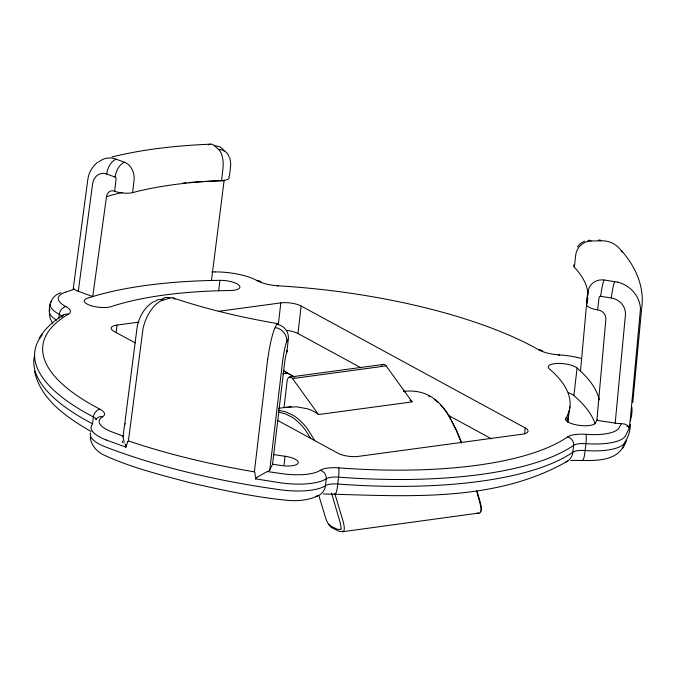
<?xml version="1.0" encoding="UTF-8"?>
<svg xmlns="http://www.w3.org/2000/svg" width="676" height="676" viewBox="0 0 676 676"><rect width="100%" height="100%" fill="white"/><g stroke="black" fill="none" stroke-linecap="round" stroke-linejoin="round"><path stroke-width="1.01" d="M294.052 376.836L287.646 373.186L294.702 377.005M567.764 421.672L568.009 418.537M568.178 416.45L568.347 414.363M599.299 399.837A286.531 91.868 6.6 0 0 580.507 371.116L587.74 291.491M627.97 425.677L625.097 424.156L621.447 423.607A13.131 4.208 6.6 0 1 615.194 423.151L625.41 315.21A15.996 15.058 26.2 0 0 611.298 298.015M255.486 478.828L280.684 482.841A44.455 14.255 6.6 0 0 326.229 478.802A14.821 4.749 6.6 0 1 338.566 477.146A281.562 90.271 6.6 0 0 573.637 445.332A14.821 4.749 6.6 0 1 585.931 443.65A44.455 14.255 6.6 0 0 625.241 436.214L629.145 428.457L630.159 420.962L640.476 308.67A29.296 27.657 22.9 0 0 617.433 282.086M632.778 402.49L641.761 307.394C644.625 286.472 635.144 265.981 621.447 250.644M49.365 311.695C48.782 303.651 52.576 294.922 60.941 292.793M567.561 421.351L568.009 417.354M58.787 318.616L59.285 314.315A7.309 5.332 -62.2 0 1 65.851 306.6A22.063 7.073 6.6 0 1 68.301 314.222A274.186 87.905 6.6 0 0 99.913 409.2A22.063 7.073 6.6 0 1 102.482 416.83A7.309 6.388 59 0 0 95.857 419.627M114.658 191.257L116.086 178.878A1.453 1.107 73.2 0 0 115.106 177.095L106.707 174.045A15.996 12.176 73.2 0 0 92.528 184.345L78.281 291.288L92.747 296.544L97.682 295.108A286.531 91.868 6.6 0 1 211.453 280.481L219.911 280.329A15.083 4.833 6.6 0 1 239.059 285.272A15.083 4.833 6.6 0 1 229.95 290.536A256.365 82.193 6.6 0 0 111.236 306.6A15.083 4.833 6.6 0 1 90.254 305.408A15.083 4.833 6.6 0 1 87.238 298.285L92.747 296.544L106.504 196.682A8.771 6.676 73.2 0 1 114.244 191.114L114.658 191.257A13.157 4.217 6.6 0 0 132.64 192.609A261.671 83.892 6.6 0 1 221.551 180.576A13.157 4.217 6.6 0 0 228.818 176.335M92.62 423.379L93.364 416.931A7.309 5.307 -62.4 0 1 99.896 409.2M116.221 331.95L117.016 325.071L138.791 322.122M132.64 192.609L134.068 180.23A14.534 10.706 75 0 0 124.697 162.282L114.168 158.514A29.296 22.004 74 0 0 99.102 161.708M221.551 180.576L222.987 168.197A14.534 6.033 87.7 0 0 218.694 149.565M229.502 175.752L230.795 164.268L229.772 157.753M218.72 290.646L219.911 280.329M278.436 323.534L280.827 302.899A14.619 4.69 6.6 0 1 301.141 306.008L525.227 427.942L524.517 434.051M256.736 477.4L267.333 471.544A13.131 4.208 6.6 0 0 269.783 469.896L272.563 464.235L284.604 362.792A8.771 0.938 -81.3 0 1 286.844 352.086L288.399 338.642L286.683 341.895A15.996 1.715 -81.3 0 0 282.576 361.601M360.925 367.778L297.964 333.522L301.141 306.008M284.064 464.86L285.061 456.266A256.365 82.193 6.6 0 1 273.873 454.593M587.959 294.973A261.671 83.892 6.6 0 0 574.33 267.214L575.766 254.835A14.534 12.844 -43.5 0 1 591.103 241.028M565.694 419.982L565.897 418.258A256.365 82.193 6.6 0 0 549.52 369.02A15.083 4.833 6.6 0 1 557.396 363.451A15.083 4.833 6.6 0 1 577.084 368.048L580.507 371.107M595.159 423.894A286.506 91.86 6.6 0 0 577.321 398.62L573.899 395.553L577.084 368.048M565.897 418.258A15.083 4.833 6.6 0 0 577.921 425.17A15.083 4.833 6.6 0 0 595.379 423.083L596.883 420.345L605.857 319.317A8.771 8.256 26.2 0 0 598.167 309.954L597.643 309.878A13.157 4.217 6.6 0 1 586.591 304.099L588.027 291.719M597.643 309.878L599.08 297.499A1.453 1.369 26.2 0 1 600.677 296.341A13.157 1.411 -81.3 0 1 604.074 279.965L617.425 282.112M255.427 477.256L255.055 473.344A3.093 2.89 32.8 0 0 254.387 471.78L267.688 359.117M269.783 469.896L282.568 361.609M211.461 280.481L224.086 180.771A8.771 3.312 88.7 0 1 224.17 180.179M124.198 442.214L123.04 436.966L136.949 328.553C138.411 317.754 144.191 307.326 153.663 301.606M567.62 422.213L569.944 406.699M123.057 436.848L123.294 436.138A13.165 4.217 6.6 0 1 123.683 435.682M480.889 511.081L480.898 511.039A3.541 2.096 82.6 0 0 480.949 510.633L480.966 510.363A5.991 3.541 82.6 0 0 480.982 509.594L480.949 508.918A13.562 8.002 82.7 0 0 480.746 507.135L480.729 507.017A24.15 14.238 82.7 0 0 480.425 505.293A41.963 24.716 82.7 0 0 479.859 502.75L476.529 490.776M127.485 442.163L127.553 441.986A3.093 2.425 71.1 0 1 128.381 440.837M127.468 442.214L126.032 447.182L106.174 439.992M625.537 441.31C618.523 464.742 589.548 459.866 570.764 460.508M624.007 445.256L622.858 447.994L626.601 440.651M597.229 419.619L596.883 420.345L615.194 423.151M621.447 423.607L618.903 428.145A37.003 11.864 6.6 0 1 586.058 434.338A7.309 0.887 -85.8 0 1 585.931 443.65L585.137 450.529A14.619 1.783 -85.8 0 1 582.475 460.102M274.701 328.494L276.797 324.26A14.534 2.146 -80.5 0 1 278.073 324.193M39.098 338.346C44.895 328.544 53.717 320.846 63.434 315.05M577.422 246.875L580.532 243.453L584.52 241.163M98.02 161.978C92.511 166.262 88.691 172.608 87.812 179.562L73.202 288.99M340.645 529.494L337.104 529.207L330.657 525.945A25.646 15.117 82.3 0 1 330.074 525.573L329.364 525.041A8.154 4.808 82.3 0 1 327.911 523.241L326.939 521.365A33.208 19.579 82.3 0 1 325.731 518.272L318.903 495.778M567.781 461.007C494.443 503.383 404.78 495.838 323.432 493.979M317.458 496.015C309.093 500.003 299.73 500.95 290.57 500.612C256.28 497.595 222.472 490.151 188.959 482.487C159.882 474.603 130.113 467.42 102.794 454.5C96.364 451.002 91.023 444.909 90.238 437.423M162.198 298.995A13.157 10.022 73.2 0 1 169.845 297.989L161.437 300.676A29.296 16.021 -70.5 0 0 143.05 328.502L128.415 440.896A318.607 102.152 6.6 0 0 254.337 471.823M267.333 471.544L282.255 473.707A37.003 11.864 6.6 0 0 320.263 470.31M65.319 292.193L74.461 289.277A13.165 4.217 6.6 0 0 78.281 291.288M331.823 527.652A36.698 21.488 82.4 0 0 332.761 528.226L339.47 531.446L343.222 531.404A3.541 2.079 82 0 0 344.27 529.131L344.287 528.86A5.991 3.524 81.9 0 0 344.287 528.091L344.261 527.415A13.562 7.994 81.9 0 0 344.033 525.632L344.016 525.514A24.15 14.247 81.9 0 0 343.695 523.799A41.963 24.767 81.9 0 0 343.112 521.264L334.857 493.81M112.064 156.933C144.241 149.024 177.357 145.594 210.413 144.174M342.394 531.758L479.867 512.915A3.574 2.121 82.4 0 0 480.906 511.183M479.039 513.27L476.825 513.168M218.618 311.315L280.827 302.899M282.745 373.845L287.621 373.186L283.675 370.778M289.227 377.157L382.827 364.491M292.564 378.568L386.165 365.893L412.132 401.882L318.523 414.549L292.564 378.568A5.847 3.448 82.3 0 0 287.106 380.918L284.021 407.594L296.595 406.791L307.698 408.853A76.134 44.895 82.3 0 1 318.531 414.515M278.402 408.329L291.305 406.606M403.834 391.37C412.951 390.314 422.568 391.641 430.527 396.415A67.684 39.715 82.6 0 1 445.991 411.354L448.171 414.65M622.081 252.114A29.296 25.654 -45.6 0 0 603.702 240.808L591.103 240.977A13.157 4.969 88.7 0 0 587.782 240.943M211.622 271.946L215.162 271.913M73.38 288.644L74.461 289.277M600.677 296.341L611.307 297.964A13.157 1.411 -81.3 0 1 614.704 281.596M272.563 464.235L281.503 465.561A15.083 4.833 6.6 0 0 298.167 463.035A15.083 4.833 6.6 0 0 285.061 456.266M278.808 410.256L285.914 411.988L292.666 415.072A67.684 40.104 82 0 1 308.315 430.08L314.762 440.701M277.743 323.643C242.27 317.593 207.109 309.38 172.98 297.913M278.833 412.073L285.576 413.991L291.195 416.729A66.02 38.929 82.3 0 1 306.338 431.457L310.504 438.209M123.294 436.138L111.751 431.829A37.003 11.864 6.6 0 1 102.549 416.847M428.804 396.22L429.742 396.694M403.521 390.956L405.372 391.962M448.898 415.647L491.486 438.825M135.234 342.926L113.94 331.341A14.619 4.69 6.6 0 1 117.016 325.071M277.836 420.523L338.017 453.275A14.619 4.69 6.6 0 0 358.339 456.385L522.142 434.212A14.619 4.69 6.6 0 0 525.227 427.942M91.091 431.516C67.22 417.641 40.628 399.913 34.484 371.09M287.815 373.448L283.523 370.769M331.493 527.432L330.817 526.917A11.027 6.473 82.6 0 1 328.713 524.23M229.122 157.077A13.157 11.433 -47 0 0 218.703 149.523L213.709 145.044A29.296 11.568 88.1 0 0 208.25 144.884M628.646 426.412L628.967 426.936M446.726 412.487L447.453 413.56M447.419 413.636L449.565 416.889M448.129 414.768L450.909 419.204M449.523 417.092L456.165 429.649M52.643 323.17L50.438 319.165L49.289 313.901M451.576 420.785L456.156 430.257A178.684 105.093 82.6 0 1 461.362 443.093M125.187 444.445L124.916 443.87M331.519 493.074L340.028 522.092A38.87 22.916 82.3 0 1 340.56 524.483A21.7 12.793 82.3 0 1 340.839 526.038L340.856 526.139A11.154 6.583 82.3 0 1 341.025 527.61L341.042 528.066A3.963 2.341 82.3 0 1 341.034 528.573M477.129 491.283L480.433 503.096A38.87 22.916 82.3 0 1 480.923 505.276M481.388 510.067A1.428 0.845 82.3 0 1 481.253 510.346M481.439 509.577A3.963 2.341 82.3 0 0 481.447 509.062L481.43 508.605A11.154 6.583 82.3 0 0 481.253 507.144L481.244 507.034A21.7 12.793 82.3 0 0 480.957 505.479M456.807 430.992A176.867 104.29 82.3 0 1 461.395 442.324M434.364 399.516A66.02 38.929 82.3 0 1 437.955 402.389M440.524 404.848A66.02 38.929 82.3 0 1 446.743 412.461M340.983 529.071A1.428 0.845 82.3 0 1 340.848 529.35M286.945 330.463A14.619 4.69 6.6 0 1 297.964 333.522M568.423 392.857A15.083 4.833 6.6 0 1 573.899 395.553M125.263 424.114A15.083 4.833 6.6 0 1 125.381 423.632M42.411 334.654A281.562 90.271 6.6 0 0 93.364 416.931A14.821 4.749 6.6 0 1 96.364 419.627M315.472 496.446A14.619 12.979 55.8 0 0 325.435 485.681L326.229 478.802A7.309 6.49 55.8 0 0 320.314 470.327A22.063 7.073 6.6 0 1 338.744 467.86A274.186 87.905 6.6 0 0 567.688 436.865A7.309 6.506 55.3 0 1 573.637 445.332L572.842 452.21A14.619 13.005 55.3 0 1 565.423 462.291M338.735 467.851A7.309 0.853 -85.7 0 1 338.566 477.146L337.772 484.024A14.619 1.698 -85.7 0 1 335.051 493.328M92.57 423.801A281.562 90.271 6.6 0 1 34.594 355.246M62.099 316.672A14.821 4.749 6.6 0 0 59.285 314.315A44.455 14.255 6.6 0 1 51.384 301.411M629.145 426.987A2.873 1.149 -71.4 0 1 629.474 428.111M631.857 407.138A318.607 102.152 6.6 0 1 630.159 420.962M630.395 424.3A318.607 102.152 6.6 0 1 624.447 443.093A44.455 14.255 6.6 0 1 585.137 450.529A14.821 4.749 6.6 0 0 572.842 452.21A281.562 90.271 6.6 0 1 337.772 484.024A14.821 4.749 6.6 0 0 325.435 485.681A44.455 14.255 6.6 0 1 279.889 489.72A318.607 102.152 6.6 0 1 105.38 446.87A44.455 14.255 6.6 0 1 90.567 432.826M56.556 320.111A44.455 14.255 6.6 0 1 49.889 309.38M257.277 280.701A22.063 7.073 6.6 0 0 278.208 285.813A274.186 87.905 6.6 0 1 538.747 349.813A22.063 7.073 6.6 0 0 559.66 354.959A37.003 11.864 6.6 0 1 581.233 358.415M558.756 355.255A7.309 1.158 -86.5 0 1 559.66 354.968M538.764 349.805A7.309 5.526 -60.4 0 1 542.735 351.309M277.278 286.109A7.309 1.191 -86.6 0 1 278.216 285.821M215.179 271.929A37.003 11.864 6.6 0 1 257.218 280.701M257.26 280.701A7.309 5.501 -60.6 0 1 261.223 282.188M567.722 436.873A22.063 7.073 6.6 0 1 586.058 434.364M65.893 306.6A37.003 11.864 6.6 0 1 65.361 292.209M61.693 317.01A7.309 6.38 59.5 0 1 68.318 314.23M587.85 298.057A261.671 83.892 6.6 0 1 586.591 304.099M574.33 267.214A13.157 4.217 6.6 0 1 574.254 264.57M598.277 240.335A13.157 4.969 88.7 0 1 601.116 240.749M588.069 291.719A14.534 13.731 18.9 0 1 604.065 280.008M628.756 427.401A5.653 1.665 -76.9 0 1 628.815 427.697M626.889 426.083A16.469 6.836 -6.7 0 1 627.801 426.666M106.504 196.682A283.819 90.998 6.6 0 1 122.686 192.347M183.035 183.019A283.819 90.998 6.6 0 1 186.077 182.757M189.136 182.512A283.819 90.998 6.6 0 1 224.086 180.771M214.782 145.864A13.157 11.433 -47 0 1 224.331 151.238M106.707 174.045A13.157 7.411 -70.1 0 1 116.306 159.198M115.106 177.095A13.157 7.411 -70.1 0 1 124.705 162.24M286.666 350.21A13.157 4.217 6.6 0 1 286.928 351.926M154.669 301.716A13.157 10.022 73.2 0 1 163.127 300.017M267.738 359.066A29.296 3.65 -81 0 1 274.693 328.561M275.191 327.539A13.157 12.379 26.2 0 1 286.683 341.895M169.837 298.031A14.534 7.698 -71.2 0 1 174.881 299.265M276.797 324.26A13.157 12.379 26.2 0 1 288.297 338.617M256.12 478.101A5.163 4.445 -20.5 0 1 256.838 477.518M255.427 479.005A1.986 1.842 -10.7 0 1 256.06 478.067M125.499 445.661A2.865 1.462 81.2 0 1 125.77 447.157M125.702 444.749A5.653 3.549 80.1 0 1 125.956 445.256M123.024 442.991A16.469 6.177 54.8 0 1 122.356 441.056M106.216 439.975A44.278 14.196 6.6 0 1 92.274 424.469M409.867 400.293A76.134 44.895 82.3 0 1 412.14 401.848M381.737 365.386A5.847 3.448 82.3 0 1 386.165 365.893"/></g></svg>
